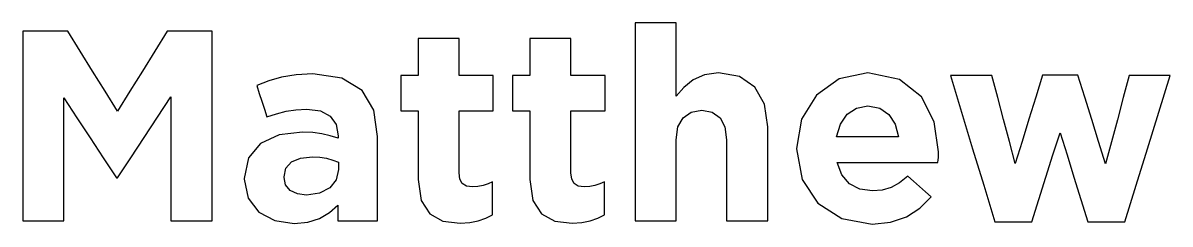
# Model space of a CAD drawing. Extents: x 0 to 67.1, y 0 to 11.7.
import ezdxf

# ---------------------------------------------------------------- set-up
doc = ezdxf.new("R2010")
doc.units = 0
doc.layers.add('Layer_1', color=7, linetype='CONTINUOUS')

msp = doc.modelspace()

# ---------------------------------------------------------------- linework, layer by layer
at = {"layer": 'Layer_1', "color": 7}
for points in [[(43.561, 0.189653), (43.561, 1.560688), (43.561, 2.931724), (43.561, 4.302759), (43.561, 5.673795), (43.36715, 6.985316), (42.804362, 7.975317), (41.900794, 8.600826), (40.684591, 8.818879), (39.861278, 8.706518), (39.195022, 8.405988), (38.653226, 7.972108), (38.203293, 7.459697), (38.203293, 8.526497), (38.203293, 9.593297), (38.203293, 10.660097), (38.203293, 11.726897), (37.602724, 11.726897), (37.002156, 11.726897), (36.401587, 11.726897), (35.801018, 11.726897), (35.801018, 8.842586), (35.801018, 5.958275), (35.801018, 3.073964), (35.801018, 0.189653), (36.401587, 0.189653), (37.002156, 0.189653), (37.602724, 0.189653), (38.203293, 0.189653), (38.203293, 1.371035), (38.203293, 2.552417), (38.203293, 3.733799), (38.203293, 4.915182), (38.308986, 5.664411), (38.610258, 6.203244), (39.083403, 6.528717), (39.704716, 6.637866), (40.318619, 6.528717), (40.775467, 6.203244), (41.060441, 5.664411), (41.158724, 4.915182), (41.158724, 3.733799), (41.158724, 2.552417), (41.158724, 1.371035), (41.158724, 0.189653), (41.759293, 0.189653), (42.359862, 0.189653), (42.960431, 0.189653), (43.561, 0.189653)], [(11.063111, 0.189653), (11.063111, 2.955431), (11.063111, 5.721208), (11.063111, 8.486986), (11.063111, 11.252764), (10.407227, 11.252764), (9.751342, 11.252764), (9.095458, 11.252764), (8.439573, 11.252764), (7.712569, 10.083235), (6.985564, 8.913706), (6.25856, 7.744177), (5.531556, 6.574648), (4.804551, 7.744177), (4.077547, 8.913706), (3.350542, 10.083235), (2.623538, 11.252764), (1.967653, 11.252764), (1.311769, 11.252764), (0.655884, 11.252764), (0, 11.252764), (0, 8.486986), (0, 5.721208), (0, 2.955431), (0, 0.189653), (0.596618, 0.189653), (1.193236, 0.189653), (1.789853, 0.189653), (2.386471, 0.189653), (2.386471, 1.983457), (2.386471, 3.777262), (2.386471, 5.571066), (2.386471, 7.364871), (3.156938, 6.195342), (3.927404, 5.025813), (4.697871, 3.856284), (5.468338, 2.686755), (5.484142, 2.686755), (5.499947, 2.686755), (5.515751, 2.686755), (5.531556, 2.686755), (6.309924, 3.868137), (7.088293, 5.049519), (7.866662, 6.230902), (8.645031, 7.412284), (8.645031, 5.606626), (8.645031, 3.800968), (8.645031, 1.995311), (8.645031, 0.189653), (9.249551, 0.189653), (9.854071, 0.189653), (10.458591, 0.189653), (11.063111, 0.189653)], [(27.4701, 0.537351), (27.4701, 1.019386), (27.4701, 1.501422), (27.4701, 1.983457), (27.4701, 2.465493), (27.200437, 2.338563), (26.912993, 2.244231), (26.60777, 2.185458), (26.284767, 2.165194), (25.937069, 2.215819), (25.696051, 2.368676), (25.555787, 2.625253), (25.510349, 2.987025), (25.510349, 3.89183), (25.510349, 4.796634), (25.510349, 5.701439), (25.510349, 6.606243), (26.008189, 6.606243), (26.506029, 6.606243), (27.003869, 6.606243), (27.501709, 6.606243), (27.501709, 7.119888), (27.501709, 7.633532), (27.501709, 8.147176), (27.501709, 8.660821), (27.003869, 8.660821), (26.506029, 8.660821), (26.008189, 8.660821), (25.510349, 8.660821), (25.510349, 9.202123), (25.510349, 9.743425), (25.510349, 10.284728), (25.510349, 10.82603), (24.90978, 10.82603), (24.309211, 10.82603), (23.708642, 10.82603), (23.108073, 10.82603), (23.108073, 10.284728), (23.108073, 9.743425), (23.108073, 9.202123), (23.108073, 8.660821), (22.855202, 8.660821), (22.602331, 8.660821), (22.34946, 8.660821), (22.096589, 8.660821), (22.096589, 8.147176), (22.096589, 7.633532), (22.096589, 7.119888), (22.096589, 6.606243), (22.34946, 6.606243), (22.602331, 6.606243), (22.855202, 6.606243), (23.108073, 6.606243), (23.108073, 5.602661), (23.108073, 4.599079), (23.108073, 3.595496), (23.108073, 2.591914), (23.286616, 1.367564), (23.78964, 0.58475), (24.568257, 0.169389), (25.573567, 0.047399), (26.138824, 0.081725), (26.63444, 0.179761), (27.073756, 0.334103), (27.4701, 0.537336)], [(34.014128, 0.537351), (34.014128, 1.019386), (34.014128, 1.501422), (34.014128, 1.983457), (34.014128, 2.465493), (33.744464, 2.338563), (33.457021, 2.244231), (33.151798, 2.185458), (32.828794, 2.165194), (32.481097, 2.215819), (32.240079, 2.368676), (32.099814, 2.625253), (32.054377, 2.987025), (32.054377, 3.89183), (32.054377, 4.796634), (32.054377, 5.701439), (32.054377, 6.606243), (32.552217, 6.606243), (33.050057, 6.606243), (33.547897, 6.606243), (34.045737, 6.606243), (34.045737, 7.119888), (34.045737, 7.633532), (34.045737, 8.147176), (34.045737, 8.660821), (33.547897, 8.660821), (33.050057, 8.660821), (32.552217, 8.660821), (32.054377, 8.660821), (32.054377, 9.202123), (32.054377, 9.743425), (32.054377, 10.284728), (32.054377, 10.82603), (31.453808, 10.82603), (30.853239, 10.82603), (30.25267, 10.82603), (29.652101, 10.82603), (29.652101, 10.284728), (29.652101, 9.743425), (29.652101, 9.202123), (29.652101, 8.660821), (29.39923, 8.660821), (29.146359, 8.660821), (28.893488, 8.660821), (28.640617, 8.660821), (28.640617, 8.147176), (28.640617, 7.633532), (28.640617, 7.119888), (28.640617, 6.606243), (28.893488, 6.606243), (29.146359, 6.606243), (29.39923, 6.606243), (29.652101, 6.606243), (29.652101, 5.602661), (29.652101, 4.599079), (29.652101, 3.595496), (29.652101, 2.591914), (29.830643, 1.367564), (30.333668, 0.58475), (31.112285, 0.169389), (32.117594, 0.047399), (32.682852, 0.081725), (33.178468, 0.179761), (33.617783, 0.334103), (34.014128, 0.537336)], [(20.738394, 0.189653), (20.738394, 1.418448), (20.738394, 2.647244), (20.738394, 3.876039), (20.738394, 5.104835), (20.517132, 6.642066), (19.83359, 7.789615), (18.658134, 8.507481), (16.961132, 8.755662), (15.971873, 8.707261), (15.127817, 8.569959), (14.378587, 8.355612), (13.673808, 8.076071), (13.82395, 7.617742), (13.974092, 7.159413), (14.124234, 6.701084), (14.274377, 6.242755), (14.837658, 6.434384), (15.390566, 6.578599), (15.970146, 6.669475), (16.613434, 6.701084), (17.404151, 6.599094), (17.972617, 6.300046), (18.315869, 5.814308), (18.430946, 5.152248), (18.430946, 5.116688), (18.430946, 5.081128), (18.430946, 5.045568), (18.430946, 5.010008), (17.974098, 5.151012), (17.490581, 5.260904), (16.959651, 5.332269), (16.360563, 5.357698), (14.980392, 5.195454), (13.900997, 4.699838), (13.197947, 3.857509), (12.946803, 2.655138), (12.946803, 2.647235), (12.946803, 2.639333), (12.946803, 2.631431), (12.946803, 2.623529), (13.17671, 1.511785), (13.802219, 0.699338), (14.727027, 0.201004), (15.854821, 0.0316), (16.666035, 0.108401), (17.354268, 0.325958), (17.93286, 0.665014), (18.415141, 1.106302), (18.415141, 0.877138), (18.415141, 0.647973), (18.415141, 0.418809), (18.415141, 0.189644), (18.995954, 0.189644), (19.576768, 0.189644), (20.157581, 0.189644), (20.738394, 0.189644)], [(53.550151, 4.188177), (53.550151, 4.196079), (53.550151, 4.203982), (53.550151, 4.211884), (53.550151, 4.219786), (53.303452, 5.951854), (52.548544, 7.420186), (51.263197, 8.438091), (49.425191, 8.818879), (47.730658, 8.469948), (46.406542, 7.520939), (45.544706, 6.118543), (45.237013, 4.409439), (45.237013, 4.401537), (45.237013, 4.393635), (45.237013, 4.385733), (45.237013, 4.377831), (45.570637, 2.600324), (46.495442, 1.216942), (47.897347, 0.319546), (49.662258, -0.000001), (50.738687, 0.109149), (51.671398, 0.422768), (52.464829, 0.920114), (53.123431, 1.580444), (52.779684, 1.884679), (52.435938, 2.188915), (52.092191, 2.493151), (51.748444, 2.797386), (51.260731, 2.401536), (50.774496, 2.131624), (50.261593, 1.977285), (49.693867, 1.928142), (48.950318, 2.034082), (48.344562, 2.348935), (47.895866, 2.868261), (47.623484, 3.587608), (49.097249, 3.587608), (50.571013, 3.587608), (52.044778, 3.587608), (53.518542, 3.587608), (53.530142, 3.741456), (53.540273, 3.881966), (53.547442, 4.025442), (53.550264, 4.188177)], [(67.09283, 8.660835), (66.496212, 8.660835), (65.899594, 8.660835), (65.302977, 8.660835), (64.706359, 8.660835), (64.358661, 7.372773), (64.010963, 6.084711), (63.663266, 4.796648), (63.315568, 3.508586), (62.912554, 4.804551), (62.509541, 6.100515), (62.106528, 7.396479), (61.703514, 8.692444), (61.185919, 8.692444), (60.668323, 8.692444), (60.150728, 8.692444), (59.633132, 8.692444), (59.23407, 7.400431), (58.835008, 6.108417), (58.435946, 4.816404), (58.036883, 3.524391), (57.697088, 4.808502), (57.357292, 6.092613), (57.017497, 7.376724), (56.677701, 8.660835), (56.06923, 8.660835), (55.460759, 8.660835), (54.852288, 8.660835), (54.243817, 8.660835), (54.89575, 6.527235), (55.547683, 4.393635), (56.199617, 2.260035), (56.85155, 0.126435), (57.388901, 0.126435), (57.926252, 0.126435), (58.463603, 0.126435), (59.000954, 0.126435), (59.415821, 1.426351), (59.830688, 2.726266), (60.245554, 4.026182), (60.660421, 5.326097), (61.067386, 4.026182), (61.47435, 2.726266), (61.881314, 1.426351), (62.288279, 0.126435), (62.829581, 0.126435), (63.370883, 0.126435), (63.912186, 0.126435), (64.453488, 0.126435), (65.113323, 2.260035), (65.773159, 4.393635), (66.432994, 6.527235), (67.09283, 8.660835)], [(51.211206, 5.089031), (50.306402, 5.089031), (49.401597, 5.089031), (48.496793, 5.089031), (47.591988, 5.089031), (47.818438, 5.830603), (48.206386, 6.398824), (48.745465, 6.762574), (49.425304, 6.890737), (50.11107, 6.760351), (50.644222, 6.392897), (51.014393, 5.823937), (51.211206, 5.089031)], [(18.462554, 3.176684), (18.326489, 2.577845), (17.942983, 2.107909), (17.349083, 1.800958), (16.581826, 1.691067), (16.050156, 1.760459), (15.635534, 1.961718), (15.366119, 2.284475), (15.270057, 2.718355), (15.270057, 2.726258), (15.270057, 2.73416), (15.270057, 2.742062), (15.270057, 2.749964), (15.384887, 3.252743), (15.714557, 3.619209), (16.236846, 3.843434), (16.929523, 3.919493), (17.357973, 3.896774), (17.761232, 3.832569), (18.131897, 3.732803), (18.462554, 3.603404), (18.462554, 3.496724), (18.462554, 3.390044), (18.462554, 3.283364), (18.462554, 3.176684)]]:
    msp.add_lwpolyline(points, dxfattribs=at)

doc.saveas('drawing.dxf')
